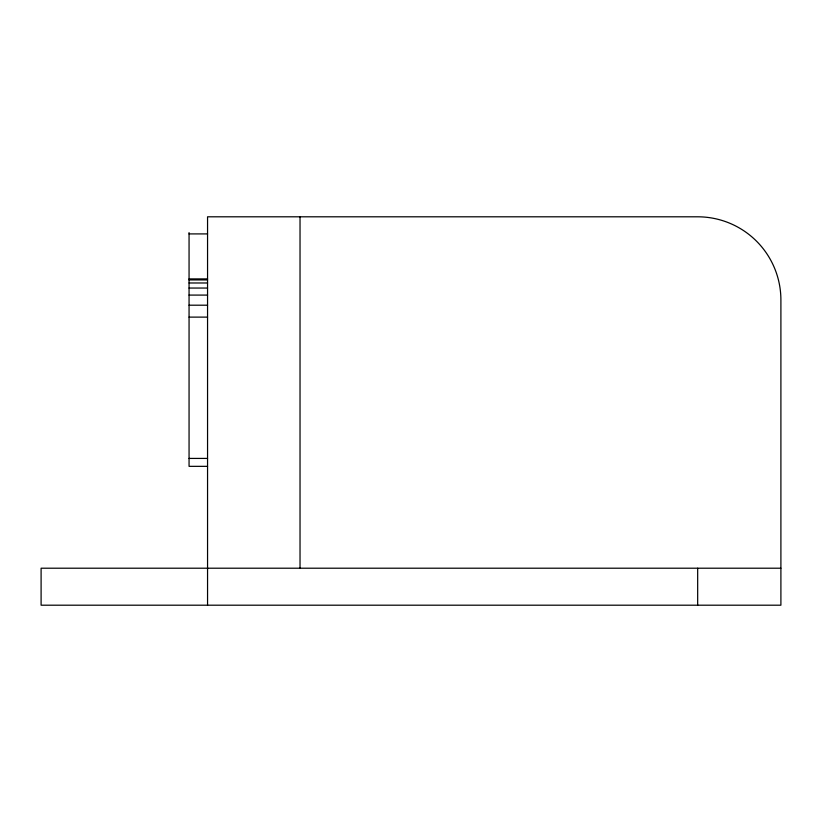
<?xml version="1.0" encoding="UTF-8"?>
<svg xmlns="http://www.w3.org/2000/svg" width="822" height="822" viewBox="0 0 822 822"><rect width="100%" height="100%" fill="white"/><g stroke="black" fill="none" stroke-linecap="round" stroke-linejoin="round"><path stroke-width="1.23" d="M189.06 233.91L207.555 233.91M189.06 278.905L207.555 278.905M189.06 279.922L207.555 279.922M189.06 282.984L207.555 282.984M189.06 288.049L207.555 288.049M189.06 295.088L207.555 295.088M189.06 305.198L207.555 305.198M189.06 317.117L207.555 317.117M189.06 458.419L207.555 458.419M207.555 466.341L189.06 466.341L189.06 232.605M780.9 568.208L41.1 568.208L41.1 605.197L780.9 605.197L780.9 300.03A83.228 83.228 0 0 0 697.673 216.803L207.555 216.803L207.555 605.197M697.673 568.208L697.673 605.197M300.03 216.803L300.03 568.208"/></g></svg>
